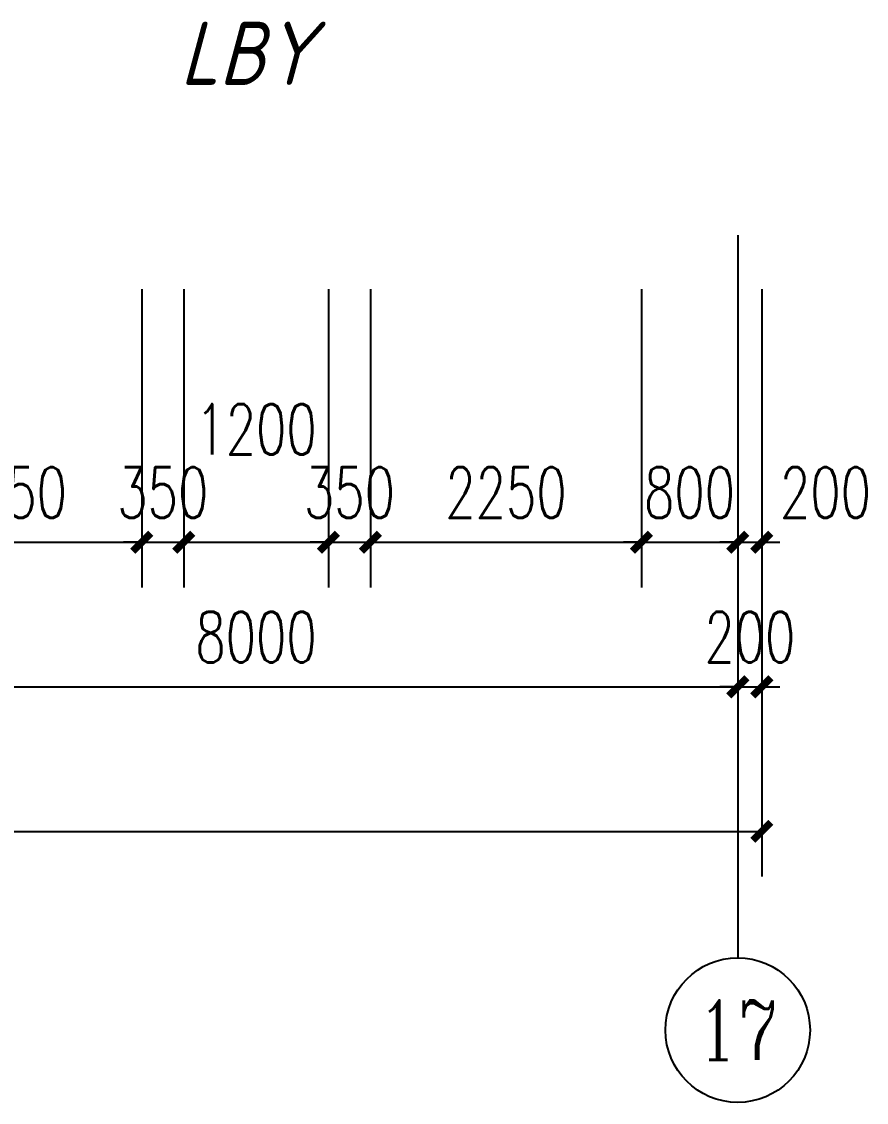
# Model space of a CAD drawing. Extents: x 0 to 2972856, y -1269770 to 0.
# Drawn here: x 2775909 to 2782924, y -1241746 to -1232774 of the extents above; entities that cross this region are included whole.
import ezdxf
from ezdxf.enums import TextEntityAlignment as Align

# ---------------------------------------------------------------- set-up
doc = ezdxf.new("R2010")
doc.units = 0
doc.header["$LTSCALE"] = 1000
doc.header["$PDSIZE"] = 50
doc.layers.add('1-建筑底图', color=8, linetype='Continuous')
doc.layers.add('AXIS_TEXT', color=7, linetype='Continuous')
doc.styles.add('_TCH_AXIS', font='COMPLEX', dxfattribs={"bigfont": 'GBCBIG'})
doc.styles.add('A_DIM_T3', font='SIMPLEX', dxfattribs={"width": 0.7, "bigfont": 'HZ'})
doc.styles.add('COMPLEX', font='COMPLEX')
doc.styles.get("Standard").update_dxf_attribs({"font": 'gbeitc.shx', "bigfont": 'gbcbig.shx'})
doc.dimstyles.new('_TCH_ARCH&&150', dxfattribs={"dimtxt": 420, "dimasz": 150, "dimexe": 375, "dimexo": 450, "dimgap": 202.5, "dimtad": 1, "dimdec": 0, "dimzin": 0, "dimdsep": 46, "dimtxsty": 'A_DIM_T3', "dimblk": 'ARCHTICK', "dimcen": 0.09, "dimclrt": 7, "dimazin": 2, "dimtfac": 1, "dimtdec": 0, "dimtix": 1, "dimtmove": 2, "dimatfit": 3, "dimfxl": 150, "dimtolj": 1, "dimtzin": 0, "dimarcsym": 0})

# ---------------------------------------------------------------- blocks, each defined once
blk = doc.blocks.new('_ArchTick')
at = {"color": 0, "linetype": 'ByBlock', "const_width": 0.4}
blk.add_lwpolyline([(-0.5, -0.5), (0.5, 0.5)], dxfattribs=at)
blk = doc.blocks.new('*D1162')
at = {"layer": '1-建筑底图', "color": 0, "lineweight": -2, "transparency": 16777216}
for p, q in [((2060076.6, -1229225.4), (2060076.6, -1234100.4)), ((2167276.6, -1229225.4), (2167276.6, -1234100.4)), ((2060076.6, -1233725.4), (2167276.6, -1233725.4))]:
    blk.add_line(p, q, dxfattribs=at)
at = {"layer": 'Defpoints', "color": 0, "transparency": 16777216}
for p in [(2060076.6, -1228775.4), (2167276.6, -1228775.4), (2167276.6, -1233725.4)]:
    blk.add_point(p, dxfattribs=at)
at = {"layer": '1-建筑底图', "color": 0, "lineweight": -2, "transparency": 16777216, "xscale": 150, "yscale": 150, "zscale": 150, "rotation": 180}
blk.add_blockref('_ArchTick', (2060076.6, -1233725.4), dxfattribs=at)
at = {"layer": '1-建筑底图', "color": 0, "lineweight": -2, "transparency": 16777216, "xscale": 150, "yscale": 150, "zscale": 150}
blk.add_blockref('_ArchTick', (2167276.6, -1233725.4), dxfattribs=at)
at = {"layer": '1-建筑底图', "color": 7, "transparency": 16777216, "insert": (2113676.6, -1233312.9), "char_height": 420, "attachment_point": 5, "style": 'A_DIM_T3'}
blk.add_mtext('\\A1;107200', dxfattribs=at)
blk = doc.blocks.new('*D1179')
at = {"layer": '1-建筑底图', "color": 0, "lineweight": -2, "transparency": 16777216}
for p, q in [((2159076.6, -1229225.4), (2159076.6, -1232900.4)), ((2167076.6, -1229225.4), (2167076.6, -1232900.4)), ((2159076.6, -1232525.4), (2167076.6, -1232525.4))]:
    blk.add_line(p, q, dxfattribs=at)
at = {"layer": 'Defpoints', "color": 0, "transparency": 16777216}
for p in [(2159076.6, -1228775.4), (2167076.6, -1228775.4), (2167076.6, -1232525.4)]:
    blk.add_point(p, dxfattribs=at)
at = {"layer": '1-建筑底图', "color": 0, "lineweight": -2, "transparency": 16777216, "xscale": 150, "yscale": 150, "zscale": 150, "rotation": 180}
blk.add_blockref('_ArchTick', (2159076.6, -1232525.4), dxfattribs=at)
at = {"layer": '1-建筑底图', "color": 0, "lineweight": -2, "transparency": 16777216, "xscale": 150, "yscale": 150, "zscale": 150}
blk.add_blockref('_ArchTick', (2167076.6, -1232525.4), dxfattribs=at)
at = {"layer": '1-建筑底图', "color": 7, "transparency": 16777216, "insert": (2163076.6, -1232112.9), "char_height": 420, "attachment_point": 5, "style": 'A_DIM_T3'}
blk.add_mtext('\\A1;8000', dxfattribs=at)
blk = doc.blocks.new('*D1180')
at = {"layer": '1-建筑底图', "color": 0, "lineweight": -2, "transparency": 16777216}
for p, q in [((2167076.6, -1229225.4), (2167076.6, -1232900.4)), ((2167276.6, -1229225.4), (2167276.6, -1232900.4)), ((2167076.6, -1232525.4), (2166926.6, -1232525.4)), ((2167076.6, -1232525.4), (2167276.6, -1232525.4)), ((2167276.6, -1232525.4), (2167426.6, -1232525.4))]:
    blk.add_line(p, q, dxfattribs=at)
at = {"layer": 'Defpoints', "color": 0, "transparency": 16777216}
for p in [(2167076.6, -1228775.4), (2167276.6, -1228775.4), (2167276.6, -1232525.4)]:
    blk.add_point(p, dxfattribs=at)
at = {"layer": '1-建筑底图', "color": 0, "lineweight": -2, "transparency": 16777216, "xscale": 150, "yscale": 150, "zscale": 150}
blk.add_blockref('_ArchTick', (2167076.6, -1232525.4), dxfattribs=at)
at = {"layer": '1-建筑底图', "color": 0, "lineweight": -2, "transparency": 16777216, "xscale": 150, "yscale": 150, "zscale": 150, "rotation": 180}
blk.add_blockref('_ArchTick', (2167276.6, -1232525.4), dxfattribs=at)
at = {"layer": '1-建筑底图', "color": 7, "transparency": 16777216, "insert": (2167176.6, -1232112.9), "char_height": 420, "attachment_point": 5, "style": 'A_DIM_T3'}
blk.add_mtext('\\A1;200', dxfattribs=at)
blk = doc.blocks.new('*D1275')
at = {"layer": '1-建筑底图', "color": 0, "lineweight": -2, "transparency": 16777216}
for p, q in [((2167076.6, -1229225.4), (2167076.6, -1231700.4)), ((2167276.6, -1229225.4), (2167276.6, -1231700.4)), ((2167076.6, -1231325.4), (2166926.6, -1231325.4)), ((2167076.6, -1231325.4), (2167276.6, -1231325.4)), ((2167276.6, -1231325.4), (2167426.6, -1231325.4))]:
    blk.add_line(p, q, dxfattribs=at)
at = {"layer": 'Defpoints', "color": 0, "transparency": 16777216}
for p in [(2167076.6, -1228775.4), (2167276.6, -1228775.4), (2167276.6, -1231325.4)]:
    blk.add_point(p, dxfattribs=at)
at = {"layer": '1-建筑底图', "color": 0, "lineweight": -2, "transparency": 16777216, "xscale": 150, "yscale": 150, "zscale": 150}
blk.add_blockref('_ArchTick', (2167076.6, -1231325.4), dxfattribs=at)
at = {"layer": '1-建筑底图', "color": 0, "lineweight": -2, "transparency": 16777216, "xscale": 150, "yscale": 150, "zscale": 150, "rotation": 180}
blk.add_blockref('_ArchTick', (2167276.6, -1231325.4), dxfattribs=at)
at = {"layer": '1-建筑底图', "color": 7, "transparency": 16777216, "insert": (2167804.6, -1230912.9), "char_height": 420, "attachment_point": 5, "style": 'A_DIM_T3'}
blk.add_mtext('\\A1;200', dxfattribs=at)
blk = doc.blocks.new('*D1276')
at = {"layer": '1-建筑底图', "color": 0, "lineweight": -2, "transparency": 16777216}
for p, q in [((2166276.6, -1229225.4), (2166276.6, -1231700.4)), ((2167076.6, -1229225.4), (2167076.6, -1231700.4)), ((2166276.6, -1231325.4), (2166126.6, -1231325.4)), ((2166276.6, -1231325.4), (2167076.6, -1231325.4)), ((2167076.6, -1231325.4), (2167226.6, -1231325.4))]:
    blk.add_line(p, q, dxfattribs=at)
at = {"layer": 'Defpoints', "color": 0, "transparency": 16777216}
for p in [(2166276.6, -1228775.4), (2167076.6, -1228775.4), (2167076.6, -1231325.4)]:
    blk.add_point(p, dxfattribs=at)
at = {"layer": '1-建筑底图', "color": 0, "lineweight": -2, "transparency": 16777216, "xscale": 150, "yscale": 150, "zscale": 150}
blk.add_blockref('_ArchTick', (2166276.6, -1231325.4), dxfattribs=at)
at = {"layer": '1-建筑底图', "color": 0, "lineweight": -2, "transparency": 16777216, "xscale": 150, "yscale": 150, "zscale": 150, "rotation": 180}
blk.add_blockref('_ArchTick', (2167076.6, -1231325.4), dxfattribs=at)
at = {"layer": '1-建筑底图', "color": 7, "transparency": 16777216, "insert": (2166676.6, -1230912.9), "char_height": 420, "attachment_point": 5, "style": 'A_DIM_T3'}
blk.add_mtext('\\A1;800', dxfattribs=at)
blk = doc.blocks.new('*D1277')
at = {"layer": '1-建筑底图', "color": 0, "lineweight": -2, "transparency": 16777216}
for p, q in [((2164026.6, -1229225.4), (2164026.6, -1231700.4)), ((2166276.6, -1229225.4), (2166276.6, -1231700.4)), ((2164026.6, -1231325.4), (2166276.6, -1231325.4))]:
    blk.add_line(p, q, dxfattribs=at)
at = {"layer": 'Defpoints', "color": 0, "transparency": 16777216}
for p in [(2164026.6, -1228775.4), (2166276.6, -1228775.4), (2166276.6, -1231325.4)]:
    blk.add_point(p, dxfattribs=at)
at = {"layer": '1-建筑底图', "color": 0, "lineweight": -2, "transparency": 16777216, "xscale": 150, "yscale": 150, "zscale": 150, "rotation": 180}
blk.add_blockref('_ArchTick', (2164026.6, -1231325.4), dxfattribs=at)
at = {"layer": '1-建筑底图', "color": 0, "lineweight": -2, "transparency": 16777216, "xscale": 150, "yscale": 150, "zscale": 150}
blk.add_blockref('_ArchTick', (2166276.6, -1231325.4), dxfattribs=at)
at = {"layer": '1-建筑底图', "color": 7, "transparency": 16777216, "insert": (2165151.6, -1230912.9), "char_height": 420, "attachment_point": 5, "style": 'A_DIM_T3'}
blk.add_mtext('\\A1;2250', dxfattribs=at)
blk = doc.blocks.new('*D1278')
at = {"layer": '1-建筑底图', "color": 0, "lineweight": -2, "transparency": 16777216}
for p, q in [((2163676.6, -1229225.4), (2163676.6, -1231700.4)), ((2164026.6, -1229225.4), (2164026.6, -1231700.4)), ((2163676.6, -1231325.4), (2163526.6, -1231325.4)), ((2163676.6, -1231325.4), (2164026.6, -1231325.4)), ((2164026.6, -1231325.4), (2164176.6, -1231325.4))]:
    blk.add_line(p, q, dxfattribs=at)
at = {"layer": 'Defpoints', "color": 0, "transparency": 16777216}
for p in [(2163676.6, -1228775.4), (2164026.6, -1228775.4), (2164026.6, -1231325.4)]:
    blk.add_point(p, dxfattribs=at)
at = {"layer": '1-建筑底图', "color": 0, "lineweight": -2, "transparency": 16777216, "xscale": 150, "yscale": 150, "zscale": 150}
blk.add_blockref('_ArchTick', (2163676.6, -1231325.4), dxfattribs=at)
at = {"layer": '1-建筑底图', "color": 0, "lineweight": -2, "transparency": 16777216, "xscale": 150, "yscale": 150, "zscale": 150, "rotation": 180}
blk.add_blockref('_ArchTick', (2164026.6, -1231325.4), dxfattribs=at)
at = {"layer": '1-建筑底图', "color": 7, "transparency": 16777216, "insert": (2163851.6, -1230912.9), "char_height": 420, "attachment_point": 5, "style": 'A_DIM_T3'}
blk.add_mtext('\\A1;350', dxfattribs=at)
blk = doc.blocks.new('*D1279')
at = {"layer": '1-建筑底图', "color": 0, "lineweight": -2, "transparency": 16777216}
for p, q in [((2162476.6, -1229225.4), (2162476.6, -1231700.4)), ((2163676.6, -1229225.4), (2163676.6, -1231700.4)), ((2162476.6, -1231325.4), (2163676.6, -1231325.4))]:
    blk.add_line(p, q, dxfattribs=at)
at = {"layer": 'Defpoints', "color": 0, "transparency": 16777216}
for p in [(2162476.6, -1228775.4), (2163676.6, -1228775.4), (2163676.6, -1231325.4)]:
    blk.add_point(p, dxfattribs=at)
at = {"layer": '1-建筑底图', "color": 0, "lineweight": -2, "transparency": 16777216, "xscale": 150, "yscale": 150, "zscale": 150, "rotation": 180}
blk.add_blockref('_ArchTick', (2162476.6, -1231325.4), dxfattribs=at)
at = {"layer": '1-建筑底图', "color": 0, "lineweight": -2, "transparency": 16777216, "xscale": 150, "yscale": 150, "zscale": 150}
blk.add_blockref('_ArchTick', (2163676.6, -1231325.4), dxfattribs=at)
at = {"layer": '1-建筑底图', "color": 7, "transparency": 16777216, "insert": (2163076.6, -1230387.9), "char_height": 420, "attachment_point": 5, "style": 'A_DIM_T3'}
blk.add_mtext('\\A1;1200', dxfattribs=at)
blk = doc.blocks.new('*D1280')
at = {"layer": '1-建筑底图', "color": 0, "lineweight": -2, "transparency": 16777216}
for p, q in [((2162126.6, -1229225.4), (2162126.6, -1231700.4)), ((2162476.6, -1229225.4), (2162476.6, -1231700.4)), ((2162126.6, -1231325.4), (2161976.6, -1231325.4)), ((2162126.6, -1231325.4), (2162476.6, -1231325.4)), ((2162476.6, -1231325.4), (2162626.6, -1231325.4))]:
    blk.add_line(p, q, dxfattribs=at)
at = {"layer": 'Defpoints', "color": 0, "transparency": 16777216}
for p in [(2162126.6, -1228775.4), (2162476.6, -1228775.4), (2162476.6, -1231325.4)]:
    blk.add_point(p, dxfattribs=at)
at = {"layer": '1-建筑底图', "color": 0, "lineweight": -2, "transparency": 16777216, "xscale": 150, "yscale": 150, "zscale": 150}
blk.add_blockref('_ArchTick', (2162126.6, -1231325.4), dxfattribs=at)
at = {"layer": '1-建筑底图', "color": 0, "lineweight": -2, "transparency": 16777216, "xscale": 150, "yscale": 150, "zscale": 150, "rotation": 180}
blk.add_blockref('_ArchTick', (2162476.6, -1231325.4), dxfattribs=at)
at = {"layer": '1-建筑底图', "color": 7, "transparency": 16777216, "insert": (2162301.6, -1230912.9), "char_height": 420, "attachment_point": 5, "style": 'A_DIM_T3'}
blk.add_mtext('\\A1;350', dxfattribs=at)
blk = doc.blocks.new('*D1281')
at = {"layer": '1-建筑底图', "color": 0, "lineweight": -2, "transparency": 16777216}
for p, q in [((2159876.6, -1229225.4), (2159876.6, -1231700.4)), ((2162126.6, -1229225.4), (2162126.6, -1231700.4)), ((2159876.6, -1231325.4), (2162126.6, -1231325.4))]:
    blk.add_line(p, q, dxfattribs=at)
at = {"layer": 'Defpoints', "color": 0, "transparency": 16777216}
for p in [(2159876.6, -1228775.4), (2162126.6, -1228775.4), (2162126.6, -1231325.4)]:
    blk.add_point(p, dxfattribs=at)
at = {"layer": '1-建筑底图', "color": 0, "lineweight": -2, "transparency": 16777216, "xscale": 150, "yscale": 150, "zscale": 150, "rotation": 180}
blk.add_blockref('_ArchTick', (2159876.6, -1231325.4), dxfattribs=at)
at = {"layer": '1-建筑底图', "color": 0, "lineweight": -2, "transparency": 16777216, "xscale": 150, "yscale": 150, "zscale": 150}
blk.add_blockref('_ArchTick', (2162126.6, -1231325.4), dxfattribs=at)
at = {"layer": '1-建筑底图', "color": 7, "transparency": 16777216, "insert": (2161001.6, -1230912.9), "char_height": 420, "attachment_point": 5, "style": 'A_DIM_T3'}
blk.add_mtext('\\A1;2250', dxfattribs=at)
blk = doc.blocks.new('*D1469')
at = {"layer": '1-建筑底图', "color": 0, "lineweight": -2, "transparency": 16777216}
for p, q in [((2060076.6, -1229225.4), (2060076.6, -1234100.4)), ((2167276.6, -1229225.4), (2167276.6, -1234100.4)), ((2060076.6, -1233725.4), (2167276.6, -1233725.4))]:
    blk.add_line(p, q, dxfattribs=at)
at = {"layer": 'Defpoints', "color": 0, "transparency": 16777216}
for p in [(2060076.6, -1228775.4), (2167276.6, -1228775.4), (2167276.6, -1233725.4)]:
    blk.add_point(p, dxfattribs=at)
at = {"layer": '1-建筑底图', "color": 0, "lineweight": -2, "transparency": 16777216, "xscale": 150, "yscale": 150, "zscale": 150, "rotation": 180}
blk.add_blockref('_ArchTick', (2060076.6, -1233725.4), dxfattribs=at)
at = {"layer": '1-建筑底图', "color": 0, "lineweight": -2, "transparency": 16777216, "xscale": 150, "yscale": 150, "zscale": 150}
blk.add_blockref('_ArchTick', (2167276.6, -1233725.4), dxfattribs=at)
at = {"layer": '1-建筑底图', "color": 7, "transparency": 16777216, "insert": (2113676.6, -1233312.9), "char_height": 420, "attachment_point": 5, "style": 'A_DIM_T3'}
blk.add_mtext('\\A1;107200', dxfattribs=at)
blk = doc.blocks.new('*D1486')
at = {"layer": '1-建筑底图', "color": 0, "lineweight": -2, "transparency": 16777216}
for p, q in [((2159076.6, -1229225.4), (2159076.6, -1232900.4)), ((2167076.6, -1229225.4), (2167076.6, -1232900.4)), ((2159076.6, -1232525.4), (2167076.6, -1232525.4))]:
    blk.add_line(p, q, dxfattribs=at)
at = {"layer": 'Defpoints', "color": 0, "transparency": 16777216}
for p in [(2159076.6, -1228775.4), (2167076.6, -1228775.4), (2167076.6, -1232525.4)]:
    blk.add_point(p, dxfattribs=at)
at = {"layer": '1-建筑底图', "color": 0, "lineweight": -2, "transparency": 16777216, "xscale": 150, "yscale": 150, "zscale": 150, "rotation": 180}
blk.add_blockref('_ArchTick', (2159076.6, -1232525.4), dxfattribs=at)
at = {"layer": '1-建筑底图', "color": 0, "lineweight": -2, "transparency": 16777216, "xscale": 150, "yscale": 150, "zscale": 150}
blk.add_blockref('_ArchTick', (2167076.6, -1232525.4), dxfattribs=at)
at = {"layer": '1-建筑底图', "color": 7, "transparency": 16777216, "insert": (2163076.6, -1232112.9), "char_height": 420, "attachment_point": 5, "style": 'A_DIM_T3'}
blk.add_mtext('\\A1;8000', dxfattribs=at)
blk = doc.blocks.new('*D1487')
at = {"layer": '1-建筑底图', "color": 0, "lineweight": -2, "transparency": 16777216}
for p, q in [((2167076.6, -1229225.4), (2167076.6, -1232900.4)), ((2167276.6, -1229225.4), (2167276.6, -1232900.4)), ((2167076.6, -1232525.4), (2166926.6, -1232525.4)), ((2167076.6, -1232525.4), (2167276.6, -1232525.4)), ((2167276.6, -1232525.4), (2167426.6, -1232525.4))]:
    blk.add_line(p, q, dxfattribs=at)
at = {"layer": 'Defpoints', "color": 0, "transparency": 16777216}
for p in [(2167076.6, -1228775.4), (2167276.6, -1228775.4), (2167276.6, -1232525.4)]:
    blk.add_point(p, dxfattribs=at)
at = {"layer": '1-建筑底图', "color": 0, "lineweight": -2, "transparency": 16777216, "xscale": 150, "yscale": 150, "zscale": 150}
blk.add_blockref('_ArchTick', (2167076.6, -1232525.4), dxfattribs=at)
at = {"layer": '1-建筑底图', "color": 0, "lineweight": -2, "transparency": 16777216, "xscale": 150, "yscale": 150, "zscale": 150, "rotation": 180}
blk.add_blockref('_ArchTick', (2167276.6, -1232525.4), dxfattribs=at)
at = {"layer": '1-建筑底图', "color": 7, "transparency": 16777216, "insert": (2167176.6, -1232112.9), "char_height": 420, "attachment_point": 5, "style": 'A_DIM_T3'}
blk.add_mtext('\\A1;200', dxfattribs=at)
blk = doc.blocks.new('*D1582')
at = {"layer": '1-建筑底图', "color": 0, "lineweight": -2, "transparency": 16777216}
for p, q in [((2167076.6, -1229225.4), (2167076.6, -1231700.4)), ((2167276.6, -1229225.4), (2167276.6, -1231700.4)), ((2167076.6, -1231325.4), (2166926.6, -1231325.4)), ((2167076.6, -1231325.4), (2167276.6, -1231325.4)), ((2167276.6, -1231325.4), (2167426.6, -1231325.4))]:
    blk.add_line(p, q, dxfattribs=at)
at = {"layer": 'Defpoints', "color": 0, "transparency": 16777216}
for p in [(2167076.6, -1228775.4), (2167276.6, -1228775.4), (2167276.6, -1231325.4)]:
    blk.add_point(p, dxfattribs=at)
at = {"layer": '1-建筑底图', "color": 0, "lineweight": -2, "transparency": 16777216, "xscale": 150, "yscale": 150, "zscale": 150}
blk.add_blockref('_ArchTick', (2167076.6, -1231325.4), dxfattribs=at)
at = {"layer": '1-建筑底图', "color": 0, "lineweight": -2, "transparency": 16777216, "xscale": 150, "yscale": 150, "zscale": 150, "rotation": 180}
blk.add_blockref('_ArchTick', (2167276.6, -1231325.4), dxfattribs=at)
at = {"layer": '1-建筑底图', "color": 7, "transparency": 16777216, "insert": (2167804.6, -1230912.9), "char_height": 420, "attachment_point": 5, "style": 'A_DIM_T3'}
blk.add_mtext('\\A1;200', dxfattribs=at)
blk = doc.blocks.new('*D1583')
at = {"layer": '1-建筑底图', "color": 0, "lineweight": -2, "transparency": 16777216}
for p, q in [((2166276.6, -1229225.4), (2166276.6, -1231700.4)), ((2167076.6, -1229225.4), (2167076.6, -1231700.4)), ((2166276.6, -1231325.4), (2166126.6, -1231325.4)), ((2166276.6, -1231325.4), (2167076.6, -1231325.4)), ((2167076.6, -1231325.4), (2167226.6, -1231325.4))]:
    blk.add_line(p, q, dxfattribs=at)
at = {"layer": 'Defpoints', "color": 0, "transparency": 16777216}
for p in [(2166276.6, -1228775.4), (2167076.6, -1228775.4), (2167076.6, -1231325.4)]:
    blk.add_point(p, dxfattribs=at)
at = {"layer": '1-建筑底图', "color": 0, "lineweight": -2, "transparency": 16777216, "xscale": 150, "yscale": 150, "zscale": 150}
blk.add_blockref('_ArchTick', (2166276.6, -1231325.4), dxfattribs=at)
at = {"layer": '1-建筑底图', "color": 0, "lineweight": -2, "transparency": 16777216, "xscale": 150, "yscale": 150, "zscale": 150, "rotation": 180}
blk.add_blockref('_ArchTick', (2167076.6, -1231325.4), dxfattribs=at)
at = {"layer": '1-建筑底图', "color": 7, "transparency": 16777216, "insert": (2166676.6, -1230912.9), "char_height": 420, "attachment_point": 5, "style": 'A_DIM_T3'}
blk.add_mtext('\\A1;800', dxfattribs=at)
blk = doc.blocks.new('*D1584')
at = {"layer": '1-建筑底图', "color": 0, "lineweight": -2, "transparency": 16777216}
for p, q in [((2164026.6, -1229225.4), (2164026.6, -1231700.4)), ((2166276.6, -1229225.4), (2166276.6, -1231700.4)), ((2164026.6, -1231325.4), (2166276.6, -1231325.4))]:
    blk.add_line(p, q, dxfattribs=at)
at = {"layer": 'Defpoints', "color": 0, "transparency": 16777216}
for p in [(2164026.6, -1228775.4), (2166276.6, -1228775.4), (2166276.6, -1231325.4)]:
    blk.add_point(p, dxfattribs=at)
at = {"layer": '1-建筑底图', "color": 0, "lineweight": -2, "transparency": 16777216, "xscale": 150, "yscale": 150, "zscale": 150, "rotation": 180}
blk.add_blockref('_ArchTick', (2164026.6, -1231325.4), dxfattribs=at)
at = {"layer": '1-建筑底图', "color": 0, "lineweight": -2, "transparency": 16777216, "xscale": 150, "yscale": 150, "zscale": 150}
blk.add_blockref('_ArchTick', (2166276.6, -1231325.4), dxfattribs=at)
at = {"layer": '1-建筑底图', "color": 7, "transparency": 16777216, "insert": (2165151.6, -1230912.9), "char_height": 420, "attachment_point": 5, "style": 'A_DIM_T3'}
blk.add_mtext('\\A1;2250', dxfattribs=at)
blk = doc.blocks.new('*D1585')
at = {"layer": '1-建筑底图', "color": 0, "lineweight": -2, "transparency": 16777216}
for p, q in [((2163676.6, -1229225.4), (2163676.6, -1231700.4)), ((2164026.6, -1229225.4), (2164026.6, -1231700.4)), ((2163676.6, -1231325.4), (2163526.6, -1231325.4)), ((2163676.6, -1231325.4), (2164026.6, -1231325.4)), ((2164026.6, -1231325.4), (2164176.6, -1231325.4))]:
    blk.add_line(p, q, dxfattribs=at)
at = {"layer": 'Defpoints', "color": 0, "transparency": 16777216}
for p in [(2163676.6, -1228775.4), (2164026.6, -1228775.4), (2164026.6, -1231325.4)]:
    blk.add_point(p, dxfattribs=at)
at = {"layer": '1-建筑底图', "color": 0, "lineweight": -2, "transparency": 16777216, "xscale": 150, "yscale": 150, "zscale": 150}
blk.add_blockref('_ArchTick', (2163676.6, -1231325.4), dxfattribs=at)
at = {"layer": '1-建筑底图', "color": 0, "lineweight": -2, "transparency": 16777216, "xscale": 150, "yscale": 150, "zscale": 150, "rotation": 180}
blk.add_blockref('_ArchTick', (2164026.6, -1231325.4), dxfattribs=at)
at = {"layer": '1-建筑底图', "color": 7, "transparency": 16777216, "insert": (2163851.6, -1230912.9), "char_height": 420, "attachment_point": 5, "style": 'A_DIM_T3'}
blk.add_mtext('\\A1;350', dxfattribs=at)
blk = doc.blocks.new('*D1586')
at = {"layer": '1-建筑底图', "color": 0, "lineweight": -2, "transparency": 16777216}
for p, q in [((2162476.6, -1229225.4), (2162476.6, -1231700.4)), ((2163676.6, -1229225.4), (2163676.6, -1231700.4)), ((2162476.6, -1231325.4), (2163676.6, -1231325.4))]:
    blk.add_line(p, q, dxfattribs=at)
at = {"layer": 'Defpoints', "color": 0, "transparency": 16777216}
for p in [(2162476.6, -1228775.4), (2163676.6, -1228775.4), (2163676.6, -1231325.4)]:
    blk.add_point(p, dxfattribs=at)
at = {"layer": '1-建筑底图', "color": 0, "lineweight": -2, "transparency": 16777216, "xscale": 150, "yscale": 150, "zscale": 150, "rotation": 180}
blk.add_blockref('_ArchTick', (2162476.6, -1231325.4), dxfattribs=at)
at = {"layer": '1-建筑底图', "color": 0, "lineweight": -2, "transparency": 16777216, "xscale": 150, "yscale": 150, "zscale": 150}
blk.add_blockref('_ArchTick', (2163676.6, -1231325.4), dxfattribs=at)
at = {"layer": '1-建筑底图', "color": 7, "transparency": 16777216, "insert": (2163076.6, -1230387.9), "char_height": 420, "attachment_point": 5, "style": 'A_DIM_T3'}
blk.add_mtext('\\A1;1200', dxfattribs=at)
blk = doc.blocks.new('*D1587')
at = {"layer": '1-建筑底图', "color": 0, "lineweight": -2, "transparency": 16777216}
for p, q in [((2162126.6, -1229225.4), (2162126.6, -1231700.4)), ((2162476.6, -1229225.4), (2162476.6, -1231700.4)), ((2162126.6, -1231325.4), (2161976.6, -1231325.4)), ((2162126.6, -1231325.4), (2162476.6, -1231325.4)), ((2162476.6, -1231325.4), (2162626.6, -1231325.4))]:
    blk.add_line(p, q, dxfattribs=at)
at = {"layer": 'Defpoints', "color": 0, "transparency": 16777216}
for p in [(2162126.6, -1228775.4), (2162476.6, -1228775.4), (2162476.6, -1231325.4)]:
    blk.add_point(p, dxfattribs=at)
at = {"layer": '1-建筑底图', "color": 0, "lineweight": -2, "transparency": 16777216, "xscale": 150, "yscale": 150, "zscale": 150}
blk.add_blockref('_ArchTick', (2162126.6, -1231325.4), dxfattribs=at)
at = {"layer": '1-建筑底图', "color": 0, "lineweight": -2, "transparency": 16777216, "xscale": 150, "yscale": 150, "zscale": 150, "rotation": 180}
blk.add_blockref('_ArchTick', (2162476.6, -1231325.4), dxfattribs=at)
at = {"layer": '1-建筑底图', "color": 7, "transparency": 16777216, "insert": (2162301.6, -1230912.9), "char_height": 420, "attachment_point": 5, "style": 'A_DIM_T3'}
blk.add_mtext('\\A1;350', dxfattribs=at)
blk = doc.blocks.new('*D1588')
at = {"layer": '1-建筑底图', "color": 0, "lineweight": -2, "transparency": 16777216}
for p, q in [((2159876.6, -1229225.4), (2159876.6, -1231700.4)), ((2162126.6, -1229225.4), (2162126.6, -1231700.4)), ((2159876.6, -1231325.4), (2162126.6, -1231325.4))]:
    blk.add_line(p, q, dxfattribs=at)
at = {"layer": 'Defpoints', "color": 0, "transparency": 16777216}
for p in [(2159876.6, -1228775.4), (2162126.6, -1228775.4), (2162126.6, -1231325.4)]:
    blk.add_point(p, dxfattribs=at)
at = {"layer": '1-建筑底图', "color": 0, "lineweight": -2, "transparency": 16777216, "xscale": 150, "yscale": 150, "zscale": 150, "rotation": 180}
blk.add_blockref('_ArchTick', (2159876.6, -1231325.4), dxfattribs=at)
at = {"layer": '1-建筑底图', "color": 0, "lineweight": -2, "transparency": 16777216, "xscale": 150, "yscale": 150, "zscale": 150}
blk.add_blockref('_ArchTick', (2162126.6, -1231325.4), dxfattribs=at)
at = {"layer": '1-建筑底图', "color": 7, "transparency": 16777216, "insert": (2161001.6, -1230912.9), "char_height": 420, "attachment_point": 5, "style": 'A_DIM_T3'}
blk.add_mtext('\\A1;2250', dxfattribs=at)
blk = doc.blocks.new('_AXISO')
blk.add_circle((0, 0), 0.5)
at = {"layer": 'AXIS_TEXT', "style": 'COMPLEX', "width": 1.041667}
blk.add_attdef('A', text='', height=0.56, dxfattribs=at).set_placement((-0.25, -0.28), (0.25, -0.28), align=Align.FIT)
blk = doc.blocks.new('*D1776')
at = {"layer": '1-建筑底图', "color": 0, "lineweight": -2, "transparency": 16777216}
for p, q in [((2060076.6, -1229225.4), (2060076.6, -1234100.4)), ((2167276.6, -1229225.4), (2167276.6, -1234100.4)), ((2060076.6, -1233725.4), (2167276.6, -1233725.4))]:
    blk.add_line(p, q, dxfattribs=at)
at = {"layer": 'Defpoints', "color": 0, "transparency": 16777216}
for p in [(2060076.6, -1228775.4), (2167276.6, -1228775.4), (2167276.6, -1233725.4)]:
    blk.add_point(p, dxfattribs=at)
at = {"layer": '1-建筑底图', "color": 0, "lineweight": -2, "transparency": 16777216, "xscale": 150, "yscale": 150, "zscale": 150, "rotation": 180}
blk.add_blockref('_ArchTick', (2060076.6, -1233725.4), dxfattribs=at)
at = {"layer": '1-建筑底图', "color": 0, "lineweight": -2, "transparency": 16777216, "xscale": 150, "yscale": 150, "zscale": 150}
blk.add_blockref('_ArchTick', (2167276.6, -1233725.4), dxfattribs=at)
at = {"layer": '1-建筑底图', "color": 7, "transparency": 16777216, "insert": (2113676.6, -1233312.9), "char_height": 420, "attachment_point": 5, "style": 'A_DIM_T3'}
blk.add_mtext('\\A1;107200', dxfattribs=at)
blk = doc.blocks.new('*D1793')
at = {"layer": '1-建筑底图', "color": 0, "lineweight": -2, "transparency": 16777216}
for p, q in [((2159076.6, -1229225.4), (2159076.6, -1232900.4)), ((2167076.6, -1229225.4), (2167076.6, -1232900.4)), ((2159076.6, -1232525.4), (2167076.6, -1232525.4))]:
    blk.add_line(p, q, dxfattribs=at)
at = {"layer": 'Defpoints', "color": 0, "transparency": 16777216}
for p in [(2159076.6, -1228775.4), (2167076.6, -1228775.4), (2167076.6, -1232525.4)]:
    blk.add_point(p, dxfattribs=at)
at = {"layer": '1-建筑底图', "color": 0, "lineweight": -2, "transparency": 16777216, "xscale": 150, "yscale": 150, "zscale": 150, "rotation": 180}
blk.add_blockref('_ArchTick', (2159076.6, -1232525.4), dxfattribs=at)
at = {"layer": '1-建筑底图', "color": 0, "lineweight": -2, "transparency": 16777216, "xscale": 150, "yscale": 150, "zscale": 150}
blk.add_blockref('_ArchTick', (2167076.6, -1232525.4), dxfattribs=at)
at = {"layer": '1-建筑底图', "color": 7, "transparency": 16777216, "insert": (2163076.6, -1232112.9), "char_height": 420, "attachment_point": 5, "style": 'A_DIM_T3'}
blk.add_mtext('\\A1;8000', dxfattribs=at)
blk = doc.blocks.new('*D1794')
at = {"layer": '1-建筑底图', "color": 0, "lineweight": -2, "transparency": 16777216}
for p, q in [((2167076.6, -1229225.4), (2167076.6, -1232900.4)), ((2167276.6, -1229225.4), (2167276.6, -1232900.4)), ((2167076.6, -1232525.4), (2166926.6, -1232525.4)), ((2167076.6, -1232525.4), (2167276.6, -1232525.4)), ((2167276.6, -1232525.4), (2167426.6, -1232525.4))]:
    blk.add_line(p, q, dxfattribs=at)
at = {"layer": 'Defpoints', "color": 0, "transparency": 16777216}
for p in [(2167076.6, -1228775.4), (2167276.6, -1228775.4), (2167276.6, -1232525.4)]:
    blk.add_point(p, dxfattribs=at)
at = {"layer": '1-建筑底图', "color": 0, "lineweight": -2, "transparency": 16777216, "xscale": 150, "yscale": 150, "zscale": 150}
blk.add_blockref('_ArchTick', (2167076.6, -1232525.4), dxfattribs=at)
at = {"layer": '1-建筑底图', "color": 0, "lineweight": -2, "transparency": 16777216, "xscale": 150, "yscale": 150, "zscale": 150, "rotation": 180}
blk.add_blockref('_ArchTick', (2167276.6, -1232525.4), dxfattribs=at)
at = {"layer": '1-建筑底图', "color": 7, "transparency": 16777216, "insert": (2167176.6, -1232112.9), "char_height": 420, "attachment_point": 5, "style": 'A_DIM_T3'}
blk.add_mtext('\\A1;200', dxfattribs=at)
blk = doc.blocks.new('*D1889')
at = {"layer": '1-建筑底图', "color": 0, "lineweight": -2, "transparency": 16777216}
for p, q in [((2167076.6, -1229225.4), (2167076.6, -1231700.4)), ((2167276.6, -1229225.4), (2167276.6, -1231700.4)), ((2167076.6, -1231325.4), (2166926.6, -1231325.4)), ((2167076.6, -1231325.4), (2167276.6, -1231325.4)), ((2167276.6, -1231325.4), (2167426.6, -1231325.4))]:
    blk.add_line(p, q, dxfattribs=at)
at = {"layer": 'Defpoints', "color": 0, "transparency": 16777216}
for p in [(2167076.6, -1228775.4), (2167276.6, -1228775.4), (2167276.6, -1231325.4)]:
    blk.add_point(p, dxfattribs=at)
at = {"layer": '1-建筑底图', "color": 0, "lineweight": -2, "transparency": 16777216, "xscale": 150, "yscale": 150, "zscale": 150}
blk.add_blockref('_ArchTick', (2167076.6, -1231325.4), dxfattribs=at)
at = {"layer": '1-建筑底图', "color": 0, "lineweight": -2, "transparency": 16777216, "xscale": 150, "yscale": 150, "zscale": 150, "rotation": 180}
blk.add_blockref('_ArchTick', (2167276.6, -1231325.4), dxfattribs=at)
at = {"layer": '1-建筑底图', "color": 7, "transparency": 16777216, "insert": (2167804.6, -1230912.9), "char_height": 420, "attachment_point": 5, "style": 'A_DIM_T3'}
blk.add_mtext('\\A1;200', dxfattribs=at)
blk = doc.blocks.new('*D1890')
at = {"layer": '1-建筑底图', "color": 0, "lineweight": -2, "transparency": 16777216}
for p, q in [((2166276.6, -1229225.4), (2166276.6, -1231700.4)), ((2167076.6, -1229225.4), (2167076.6, -1231700.4)), ((2166276.6, -1231325.4), (2166126.6, -1231325.4)), ((2166276.6, -1231325.4), (2167076.6, -1231325.4)), ((2167076.6, -1231325.4), (2167226.6, -1231325.4))]:
    blk.add_line(p, q, dxfattribs=at)
at = {"layer": 'Defpoints', "color": 0, "transparency": 16777216}
for p in [(2166276.6, -1228775.4), (2167076.6, -1228775.4), (2167076.6, -1231325.4)]:
    blk.add_point(p, dxfattribs=at)
at = {"layer": '1-建筑底图', "color": 0, "lineweight": -2, "transparency": 16777216, "xscale": 150, "yscale": 150, "zscale": 150}
blk.add_blockref('_ArchTick', (2166276.6, -1231325.4), dxfattribs=at)
at = {"layer": '1-建筑底图', "color": 0, "lineweight": -2, "transparency": 16777216, "xscale": 150, "yscale": 150, "zscale": 150, "rotation": 180}
blk.add_blockref('_ArchTick', (2167076.6, -1231325.4), dxfattribs=at)
at = {"layer": '1-建筑底图', "color": 7, "transparency": 16777216, "insert": (2166676.6, -1230912.9), "char_height": 420, "attachment_point": 5, "style": 'A_DIM_T3'}
blk.add_mtext('\\A1;800', dxfattribs=at)
blk = doc.blocks.new('*D1891')
at = {"layer": '1-建筑底图', "color": 0, "lineweight": -2, "transparency": 16777216}
for p, q in [((2164026.6, -1229225.4), (2164026.6, -1231700.4)), ((2166276.6, -1229225.4), (2166276.6, -1231700.4)), ((2164026.6, -1231325.4), (2166276.6, -1231325.4))]:
    blk.add_line(p, q, dxfattribs=at)
at = {"layer": 'Defpoints', "color": 0, "transparency": 16777216}
for p in [(2164026.6, -1228775.4), (2166276.6, -1228775.4), (2166276.6, -1231325.4)]:
    blk.add_point(p, dxfattribs=at)
at = {"layer": '1-建筑底图', "color": 0, "lineweight": -2, "transparency": 16777216, "xscale": 150, "yscale": 150, "zscale": 150, "rotation": 180}
blk.add_blockref('_ArchTick', (2164026.6, -1231325.4), dxfattribs=at)
at = {"layer": '1-建筑底图', "color": 0, "lineweight": -2, "transparency": 16777216, "xscale": 150, "yscale": 150, "zscale": 150}
blk.add_blockref('_ArchTick', (2166276.6, -1231325.4), dxfattribs=at)
at = {"layer": '1-建筑底图', "color": 7, "transparency": 16777216, "insert": (2165151.6, -1230912.9), "char_height": 420, "attachment_point": 5, "style": 'A_DIM_T3'}
blk.add_mtext('\\A1;2250', dxfattribs=at)
blk = doc.blocks.new('*D1892')
at = {"layer": '1-建筑底图', "color": 0, "lineweight": -2, "transparency": 16777216}
for p, q in [((2163676.6, -1229225.4), (2163676.6, -1231700.4)), ((2164026.6, -1229225.4), (2164026.6, -1231700.4)), ((2163676.6, -1231325.4), (2163526.6, -1231325.4)), ((2163676.6, -1231325.4), (2164026.6, -1231325.4)), ((2164026.6, -1231325.4), (2164176.6, -1231325.4))]:
    blk.add_line(p, q, dxfattribs=at)
at = {"layer": 'Defpoints', "color": 0, "transparency": 16777216}
for p in [(2163676.6, -1228775.4), (2164026.6, -1228775.4), (2164026.6, -1231325.4)]:
    blk.add_point(p, dxfattribs=at)
at = {"layer": '1-建筑底图', "color": 0, "lineweight": -2, "transparency": 16777216, "xscale": 150, "yscale": 150, "zscale": 150}
blk.add_blockref('_ArchTick', (2163676.6, -1231325.4), dxfattribs=at)
at = {"layer": '1-建筑底图', "color": 0, "lineweight": -2, "transparency": 16777216, "xscale": 150, "yscale": 150, "zscale": 150, "rotation": 180}
blk.add_blockref('_ArchTick', (2164026.6, -1231325.4), dxfattribs=at)
at = {"layer": '1-建筑底图', "color": 7, "transparency": 16777216, "insert": (2163851.6, -1230912.9), "char_height": 420, "attachment_point": 5, "style": 'A_DIM_T3'}
blk.add_mtext('\\A1;350', dxfattribs=at)
blk = doc.blocks.new('*D1893')
at = {"layer": '1-建筑底图', "color": 0, "lineweight": -2, "transparency": 16777216}
for p, q in [((2162476.6, -1229225.4), (2162476.6, -1231700.4)), ((2163676.6, -1229225.4), (2163676.6, -1231700.4)), ((2162476.6, -1231325.4), (2163676.6, -1231325.4))]:
    blk.add_line(p, q, dxfattribs=at)
at = {"layer": 'Defpoints', "color": 0, "transparency": 16777216}
for p in [(2162476.6, -1228775.4), (2163676.6, -1228775.4), (2163676.6, -1231325.4)]:
    blk.add_point(p, dxfattribs=at)
at = {"layer": '1-建筑底图', "color": 0, "lineweight": -2, "transparency": 16777216, "xscale": 150, "yscale": 150, "zscale": 150, "rotation": 180}
blk.add_blockref('_ArchTick', (2162476.6, -1231325.4), dxfattribs=at)
at = {"layer": '1-建筑底图', "color": 0, "lineweight": -2, "transparency": 16777216, "xscale": 150, "yscale": 150, "zscale": 150}
blk.add_blockref('_ArchTick', (2163676.6, -1231325.4), dxfattribs=at)
at = {"layer": '1-建筑底图', "color": 7, "transparency": 16777216, "insert": (2163076.6, -1230387.9), "char_height": 420, "attachment_point": 5, "style": 'A_DIM_T3'}
blk.add_mtext('\\A1;1200', dxfattribs=at)
blk = doc.blocks.new('*D1894')
at = {"layer": '1-建筑底图', "color": 0, "lineweight": -2, "transparency": 16777216}
for p, q in [((2162126.6, -1229225.4), (2162126.6, -1231700.4)), ((2162476.6, -1229225.4), (2162476.6, -1231700.4)), ((2162126.6, -1231325.4), (2161976.6, -1231325.4)), ((2162126.6, -1231325.4), (2162476.6, -1231325.4)), ((2162476.6, -1231325.4), (2162626.6, -1231325.4))]:
    blk.add_line(p, q, dxfattribs=at)
at = {"layer": 'Defpoints', "color": 0, "transparency": 16777216}
for p in [(2162126.6, -1228775.4), (2162476.6, -1228775.4), (2162476.6, -1231325.4)]:
    blk.add_point(p, dxfattribs=at)
at = {"layer": '1-建筑底图', "color": 0, "lineweight": -2, "transparency": 16777216, "xscale": 150, "yscale": 150, "zscale": 150}
blk.add_blockref('_ArchTick', (2162126.6, -1231325.4), dxfattribs=at)
at = {"layer": '1-建筑底图', "color": 0, "lineweight": -2, "transparency": 16777216, "xscale": 150, "yscale": 150, "zscale": 150, "rotation": 180}
blk.add_blockref('_ArchTick', (2162476.6, -1231325.4), dxfattribs=at)
at = {"layer": '1-建筑底图', "color": 7, "transparency": 16777216, "insert": (2162301.6, -1230912.9), "char_height": 420, "attachment_point": 5, "style": 'A_DIM_T3'}
blk.add_mtext('\\A1;350', dxfattribs=at)
blk = doc.blocks.new('*D1895')
at = {"layer": '1-建筑底图', "color": 0, "lineweight": -2, "transparency": 16777216}
for p, q in [((2159876.6, -1229225.4), (2159876.6, -1231700.4)), ((2162126.6, -1229225.4), (2162126.6, -1231700.4)), ((2159876.6, -1231325.4), (2162126.6, -1231325.4))]:
    blk.add_line(p, q, dxfattribs=at)
at = {"layer": 'Defpoints', "color": 0, "transparency": 16777216}
for p in [(2159876.6, -1228775.4), (2162126.6, -1228775.4), (2162126.6, -1231325.4)]:
    blk.add_point(p, dxfattribs=at)
at = {"layer": '1-建筑底图', "color": 0, "lineweight": -2, "transparency": 16777216, "xscale": 150, "yscale": 150, "zscale": 150, "rotation": 180}
blk.add_blockref('_ArchTick', (2159876.6, -1231325.4), dxfattribs=at)
at = {"layer": '1-建筑底图', "color": 0, "lineweight": -2, "transparency": 16777216, "xscale": 150, "yscale": 150, "zscale": 150}
blk.add_blockref('_ArchTick', (2162126.6, -1231325.4), dxfattribs=at)
at = {"layer": '1-建筑底图', "color": 7, "transparency": 16777216, "insert": (2161001.6, -1230912.9), "char_height": 420, "attachment_point": 5, "style": 'A_DIM_T3'}
blk.add_mtext('\\A1;2250', dxfattribs=at)
blk = doc.blocks.new('1-三层建筑底图')
at = {"layer": '1-建筑底图'}
blk.add_line((106400, -4000), (106400, -10000), dxfattribs=at)
ref = blk.add_blockref('_AXISO', (106400, -10600), dxfattribs=dict(at, xscale=1200, yscale=1200, zscale=1200))
ref.add_attrib('A', '17', dxfattribs={"layer": 'AXIS_TEXT', "height": 492.67, "style": '_TCH_AXIS'}).set_placement((106059.8, -10846.3), (106740.2, -10846.3), align=Align.FIT)
blk.add_text('LBY', height=525, dxfattribs=at).set_placement((101767, -2753.3))
for p1, p2, distance, picture, middle in [((-600, -4000), (106600, -4000), -4950, '*D1162', (53000, -8537.5)), ((-600, -4000), (106600, -4000), -4950, '*D1469', (53000, -8537.5)), ((-600, -4000), (106600, -4000), -4950, '*D1776', (53000, -8537.5)), ((98400, -4000), (106400, -4000), -3750, '*D1179', (102400, -7337.5)), ((98400, -4000), (106400, -4000), -3750, '*D1486', (102400, -7337.5)), ((98400, -4000), (106400, -4000), -3750, '*D1793', (102400, -7337.5)), ((99200, -4000), (101450, -4000), -2550, '*D1281', (100325, -6137.5)), ((99200, -4000), (101450, -4000), -2550, '*D1588', (100325, -6137.5)), ((99200, -4000), (101450, -4000), -2550, '*D1895', (100325, -6137.5)), ((101450, -4000), (101800, -4000), -2550, '*D1280', (101625, -6137.5)), ((101450, -4000), (101800, -4000), -2550, '*D1587', (101625, -6137.5)), ((101450, -4000), (101800, -4000), -2550, '*D1894', (101625, -6137.5)), ((103000, -4000), (103350, -4000), -2550, '*D1278', (103175, -6137.5)), ((103000, -4000), (103350, -4000), -2550, '*D1585', (103175, -6137.5)), ((103000, -4000), (103350, -4000), -2550, '*D1892', (103175, -6137.5)), ((103350, -4000), (105600, -4000), -2550, '*D1277', (104475, -6137.5)), ((103350, -4000), (105600, -4000), -2550, '*D1584', (104475, -6137.5)), ((103350, -4000), (105600, -4000), -2550, '*D1891', (104475, -6137.5)), ((105600, -4000), (106400, -4000), -2550, '*D1276', (106000, -6137.5)), ((105600, -4000), (106400, -4000), -2550, '*D1583', (106000, -6137.5)), ((105600, -4000), (106400, -4000), -2550, '*D1890', (106000, -6137.5)), ((106400, -4000), (106600, -4000), -3750, '*D1180', (106500, -7337.5)), ((106400, -4000), (106600, -4000), -3750, '*D1487', (106500, -7337.5)), ((106400, -4000), (106600, -4000), -3750, '*D1794', (106500, -7337.5))]:
    dim = blk.add_aligned_dim(p1=p1, p2=p2, distance=distance, dimstyle='_TCH_ARCH&&150', dxfattribs=at)
    dim.commit()
    dim.dimension.update_dxf_attribs({"geometry": picture, "text_midpoint": middle, "insert": (-2060676.6, 1224775.4)})
for base, p1, p2, picture, middle in [((103000, -6550), (101800, -4000), (103000, -4000), '*D1279', (102400, -5612.5)), ((103000, -6550), (101800, -4000), (103000, -4000), '*D1586', (102400, -5612.5)), ((103000, -6550), (101800, -4000), (103000, -4000), '*D1893', (102400, -5612.5)), ((106600, -6550), (106400, -4000), (106600, -4000), '*D1275', (107128, -6137.5)), ((106600, -6550), (106400, -4000), (106600, -4000), '*D1582', (107128, -6137.5)), ((106600, -6550), (106400, -4000), (106600, -4000), '*D1889', (107128, -6137.5))]:
    dim = blk.add_linear_dim(base=base, p1=p1, p2=p2, angle=0, dimstyle='_TCH_ARCH&&150', dxfattribs=at)
    dim.commit()
    dim.dimension.update_dxf_attribs({"geometry": picture, "text_midpoint": middle, "dimtype": 129, "insert": (-2060676.6, 1224775.4)})

msp = doc.modelspace()

# ---------------------------------------------------------------- block references
at = {"layer": '1-建筑底图', "linetype": 'ByBlock'}
msp.add_blockref('1-三层建筑底图', (2675455.9, -1230545.9), dxfattribs=at)

doc.saveas('drawing.dxf')
